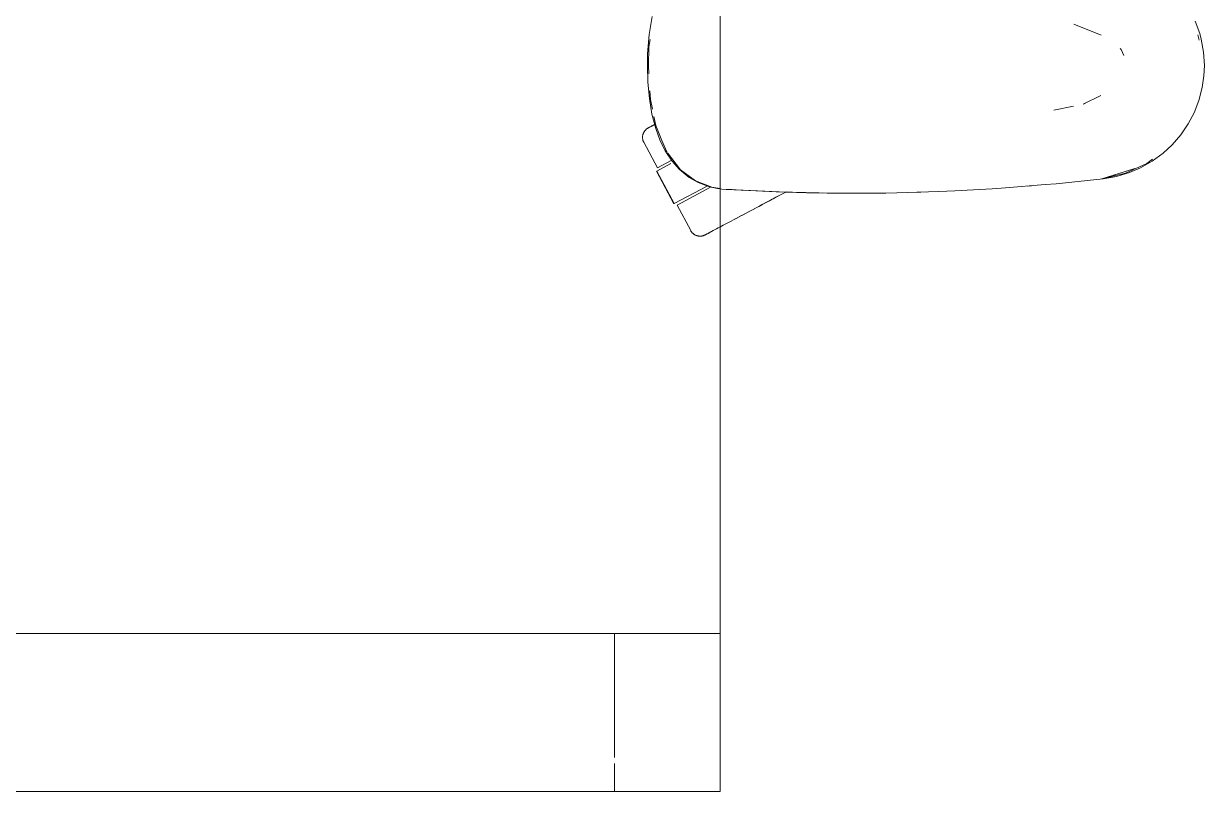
# Model space of a CAD drawing. Header units: millimetres. Extents: x 79795 to 317870, y -36033 to 97293.
# Drawn here: x 228581.6 to 229029.6, y 32609.8 to 32901.3 of the extents above; entities that cross this region are included whole.
import ezdxf

# ---------------------------------------------------------------- set-up
doc = ezdxf.new("R2010")
doc.units = ezdxf.units.MM
doc.header["$MEASUREMENT"] = 0
doc.layers.add('G-IMPT', color=8, linetype='CONTINUOUS', lineweight=9)
doc.layers.add('I-FURN', color=8, linetype='CONTINUOUS', lineweight=9)

msp = doc.modelspace()

# ---------------------------------------------------------------- linework, layer by layer
at = {"layer": 'G-IMPT'}
for p, q in [((228820.01, 32903.96), (228818.89, 32897.2)), ((228979.98, 32901.09), (228990.4, 32896.95)), ((229026.11, 32902.26), (229027.82, 32897.49)), ((228818.32, 32889.88), (228818.89, 32897.2)), ((229027.02, 32897.05), (229027.64, 32895.02)), ((229028.38, 32895.36), (229027.82, 32897.49)), ((228818.83, 32892.54), (228818.6, 32885.37)), ((228818.83, 32892.54), (228819.22, 32895.32)), ((229029.26, 32890.41), (229028.38, 32895.36)), ((228818.32, 32889.88), (228818.23, 32885.37)), ((228997.93, 32891.42), (228997.63, 32891.87)), ((228998.94, 32889.2), (228997.93, 32891.42)), ((229029.56, 32885.37), (229029.26, 32890.41)), ((228818.23, 32885.37), (228818.41, 32879.03)), ((228818.79, 32882.26), (228818.6, 32885.37)), ((229029.56, 32885.37), (229029.39, 32881.52)), ((228818.97, 32872.88), (228818.41, 32879.03)), ((229028.74, 32877.01), (229029.39, 32881.52)), ((228819.39, 32872.55), (228819.19, 32875.75)), ((229028.74, 32877.01), (229027.48, 32872.14)), ((228818.97, 32872.88), (228819.97, 32866.95)), ((228820.16, 32868.8), (228819.39, 32872.55)), ((228972.48, 32868.39), (228979.91, 32869.96)), ((228990.31, 32873.99), (228983.53, 32870.73)), ((228984.38, 32870.97), (228983.53, 32870.73)), ((229025.64, 32867.43), (229027.48, 32872.14)), ((228821.4, 32861.47), (228819.97, 32866.95)), ((228821.43, 32862.59), (228820.72, 32866.05)), ((229023.45, 32863.27), (229025.64, 32867.43)), ((228821.4, 32861.47), (228822.99, 32857.14)), ((228821.43, 32862.59), (228823.76, 32856.96)), ((229023.45, 32863.27), (229020.62, 32859.1)), ((228824.97, 32853.06), (228822.99, 32857.14)), ((228825.6, 32852.57), (228823.76, 32856.96)), ((229020.62, 32859.1), (229017.3, 32855.27)), ((228824.97, 32853.06), (228827.62, 32849.02)), ((228830.81, 32845.78), (228825.81, 32852.28)), ((229013.86, 32852.1), (229009.78, 32849.11)), ((229013.86, 32852.1), (229017.3, 32855.27)), ((228827.62, 32849.02), (228830.29, 32845.98)), ((228999.65, 32844.47), (229007.71, 32848.2)), ((229005.34, 32846.59), (229009.78, 32849.11)), ((229009.82, 32849.8), (229007.71, 32848.2)), ((228834.03, 32842.9), (228830.29, 32845.98)), ((228836.44, 32841.61), (228830.81, 32845.78)), ((228837.47, 32840.94), (228834.03, 32842.9)), ((228990.68, 32842.42), (229003.14, 32846.25)), ((228990.68, 32842.42), (228993.99, 32843.34)), ((228991.19, 32842.42), (228996.24, 32843.32)), ((228999.65, 32844.47), (228991.24, 32842.55)), ((229003.14, 32846.25), (228993.99, 32843.34)), ((229001.1, 32844.78), (228996.24, 32843.32)), ((229005.34, 32846.59), (229001.1, 32844.78)), ((228842.63, 32839.2), (228836.44, 32841.61)), ((228837.47, 32840.94), (228841.11, 32839.55)), ((228842.45, 32839.18), (228841.11, 32839.55)), ((228842.45, 32839.18), (228844.85, 32838.74)), ((228842.63, 32839.2), (228845.8, 32838.72)), ((228846.5, 32838.49), (228844.85, 32838.74)), ((228867.07, 32837.44), (228846.5, 32838.49)), ((228868.28, 32837.4), (228846.5, 32838.49)), ((228846.5, 32838.49), (228848.1, 32838.37)), ((228850.33, 32838.29), (228848.1, 32838.37)), ((228868.28, 32837.4), (228848.1, 32838.37)), ((228948.99, 32838.6), (228934.85, 32837.79)), ((228954.08, 32838.92), (228948.99, 32838.6)), ((228954.08, 32838.92), (228969.14, 32840.17)), ((228962.26, 32839.57), (228963.94, 32839.74)), ((228969.14, 32840.17), (228973.27, 32840.52)), ((228973.27, 32840.52), (228991.19, 32842.42)), ((228888.47, 32836.93), (228867.07, 32837.44)), ((228878.63, 32837.09), (228867.07, 32837.44)), ((228867.07, 32837.44), (228868.28, 32837.4)), ((228888.47, 32836.93), (228868.28, 32837.4)), ((228908.65, 32836.98), (228878.63, 32837.09)), ((228888.47, 32836.93), (228878.63, 32837.09)), ((228878.63, 32837.09), (228897.86, 32836.89)), ((228886.43, 32836.95), (228884.52, 32837.02)), ((228888.47, 32836.97), (228886.43, 32836.95)), ((228908.65, 32836.98), (228888.47, 32836.93)), ((228908.65, 32836.98), (228897.86, 32836.89)), ((228908.65, 32836.98), (228917.07, 32837.14)), ((228928.83, 32837.53), (228917.07, 32837.14)), ((228922.01, 32837.28), (228920.51, 32837.27)), ((228923.94, 32837.39), (228922.01, 32837.28)), ((228928.83, 32837.53), (228934.85, 32837.79))]:
    msp.add_line(p, q, dxfattribs=at)
at = {"layer": 'I-FURN'}
for p, q in [((228845.8, 32609.83), (228845.8, 34209.83)), ((228845.8, 34209.83), (228845.8, 32609.83)), ((228817.26, 32860.64), (228817.36, 32860.76)), ((228817.36, 32860.76), (228817.47, 32860.88)), ((228817.47, 32860.88), (228817.58, 32861)), ((228817.58, 32861), (228817.7, 32861.11)), ((228817.7, 32861.11), (228817.82, 32861.22)), ((228817.82, 32861.22), (228817.94, 32861.32)), ((228817.94, 32861.32), (228818.07, 32861.41)), ((228818.07, 32861.41), (228818.21, 32861.5)), ((228818.21, 32861.5), (228818.34, 32861.59)), ((228818.34, 32861.59), (228818.48, 32861.67)), ((228818.48, 32861.67), (228818.52, 32861.69)), ((228818.52, 32861.69), (228818.54, 32861.7)), ((228818.53, 32861.69), (228818.52, 32861.69)), ((228818.57, 32861.72), (228818.53, 32861.69)), ((228818.54, 32861.7), (228818.6, 32861.73)), ((228818.65, 32861.76), (228818.57, 32861.72)), ((228818.6, 32861.73), (228818.7, 32861.79)), ((228818.77, 32861.82), (228818.65, 32861.76)), ((228818.7, 32861.79), (228818.84, 32861.86)), ((228818.93, 32861.91), (228818.77, 32861.82)), ((228818.84, 32861.86), (228819.02, 32861.96)), ((228819.14, 32862.02), (228818.93, 32861.91)), ((228819.02, 32861.96), (228819.24, 32862.07)), ((228819.38, 32862.15), (228819.14, 32862.02)), ((228819.24, 32862.07), (228819.5, 32862.21)), ((228819.66, 32862.29), (228819.38, 32862.15)), ((228819.5, 32862.21), (228819.8, 32862.37)), ((228819.97, 32862.46), (228819.66, 32862.29)), ((228819.8, 32862.37), (228820.13, 32862.55)), ((228820.33, 32862.65), (228819.97, 32862.46)), ((228820.13, 32862.55), (228820.51, 32862.75)), ((228820.72, 32862.86), (228820.33, 32862.65)), ((228820.51, 32862.75), (228820.92, 32862.96)), ((228821.15, 32863.09), (228820.72, 32862.86)), ((228816.38, 32858.26), (228816.39, 32858.42)), ((228816.38, 32858.1), (228816.38, 32858.26)), ((228816.39, 32857.94), (228816.38, 32858.1)), ((228816.39, 32858.42), (228816.41, 32858.58)), ((228816.4, 32857.78), (228816.39, 32857.94)), ((228816.42, 32857.62), (228816.4, 32857.78)), ((228816.41, 32858.58), (228816.43, 32858.74)), ((228816.44, 32857.46), (228816.42, 32857.62)), ((228816.43, 32858.74), (228816.46, 32858.9)), ((228816.47, 32857.3), (228816.44, 32857.46)), ((228816.46, 32858.9), (228816.49, 32859.06)), ((228816.51, 32857.14), (228816.47, 32857.3)), ((228816.49, 32859.06), (228816.53, 32859.21)), ((228816.55, 32856.98), (228816.51, 32857.14)), ((228816.53, 32859.21), (228816.58, 32859.37)), ((228816.6, 32856.83), (228816.55, 32856.98)), ((228816.58, 32859.37), (228816.63, 32859.52)), ((228816.65, 32856.68), (228816.6, 32856.83)), ((228816.63, 32859.52), (228816.69, 32859.67)), ((228816.71, 32856.53), (228816.65, 32856.68)), ((228816.69, 32859.67), (228816.75, 32859.82)), ((228816.78, 32856.38), (228816.71, 32856.53)), ((228816.75, 32859.82), (228816.82, 32859.96)), ((228816.85, 32856.24), (228816.78, 32856.38)), ((228816.82, 32859.96), (228816.9, 32860.1)), ((228816.85, 32856.24), (228822, 32846.55)), ((228816.9, 32860.1), (228816.98, 32860.24)), ((228816.98, 32860.24), (228817.07, 32860.38)), ((228817.07, 32860.38), (228817.16, 32860.51)), ((228817.16, 32860.51), (228817.26, 32860.64)), ((228821.82, 32845.32), (228827.11, 32848.14)), ((228822, 32846.55), (228827.2, 32849.31)), ((228821.65, 32845.23), (228828.22, 32832.87)), ((228828.39, 32832.96), (228821.82, 32845.32)), ((228840.9, 32839.61), (228828.39, 32832.96)), ((228829.52, 32832.43), (228842.18, 32839.16)), ((228864.52, 32834.05), (228863.52, 32833.52)), ((228863.98, 32833.76), (228864.98, 32834.3)), ((228865.53, 32834.59), (228864.52, 32834.05)), ((228864.98, 32834.3), (228865.99, 32834.83)), ((228866.53, 32835.12), (228865.53, 32834.59)), ((228865.99, 32834.83), (228866.99, 32835.37)), ((228867.53, 32835.65), (228866.53, 32835.12)), ((228866.99, 32835.37), (228867.99, 32835.9)), ((228868.53, 32836.18), (228867.53, 32835.65)), ((228867.99, 32835.9), (228868.99, 32836.43)), ((228869.53, 32836.71), (228868.53, 32836.18)), ((228868.99, 32836.43), (228869.98, 32836.95)), ((228870.51, 32837.24), (228869.53, 32836.71)), ((228869.98, 32836.95), (228870.96, 32837.48)), ((228829.52, 32832.43), (228834.67, 32822.74)), ((228855.72, 32829.37), (228854.79, 32828.88)), ((228855.22, 32829.1), (228856.15, 32829.6)), ((228856.65, 32829.87), (228855.72, 32829.37)), ((228856.15, 32829.6), (228857.09, 32830.1)), ((228857.6, 32830.37), (228856.65, 32829.87)), ((228857.09, 32830.1), (228858.05, 32830.61)), ((228858.57, 32830.89), (228857.6, 32830.37)), ((228858.05, 32830.61), (228859.02, 32831.12)), ((228859.54, 32831.4), (228858.57, 32830.89)), ((228859.02, 32831.12), (228859.99, 32831.64)), ((228860.53, 32831.93), (228859.54, 32831.4)), ((228859.99, 32831.64), (228860.98, 32832.17)), ((228861.52, 32832.45), (228860.53, 32831.93)), ((228860.98, 32832.17), (228861.98, 32832.7)), ((228862.51, 32832.98), (228861.52, 32832.45)), ((228861.98, 32832.7), (228862.97, 32833.23)), ((228863.52, 32833.52), (228862.51, 32832.98)), ((228862.97, 32833.23), (228863.98, 32833.76)), ((228847.03, 32824.75), (228847.74, 32825.13)), ((228847.74, 32825.13), (228848.48, 32825.52)), ((228848.48, 32825.52), (228849.24, 32825.93)), ((228849.24, 32825.93), (228850.03, 32826.34)), ((228850.03, 32826.34), (228850.84, 32826.78)), ((228850.84, 32826.78), (228851.67, 32827.22)), ((228852.13, 32827.46), (228851.28, 32827.01)), ((228851.67, 32827.22), (228852.53, 32827.68)), ((228853, 32827.93), (228852.13, 32827.46)), ((228852.53, 32827.68), (228853.41, 32828.14)), ((228853.89, 32828.4), (228853, 32827.93)), ((228853.41, 32828.14), (228854.3, 32828.62)), ((228854.79, 32828.88), (228853.89, 32828.4)), ((228854.3, 32828.62), (228855.22, 32829.1)), ((228834.69, 32822.7), (228834.67, 32822.74)), ((228834.77, 32822.56), (228834.69, 32822.7)), ((228834.85, 32822.43), (228834.77, 32822.56)), ((228834.94, 32822.29), (228834.85, 32822.43)), ((228835.04, 32822.16), (228834.94, 32822.29)), ((228835.14, 32822.04), (228835.04, 32822.16)), ((228835.25, 32821.92), (228835.14, 32822.04)), ((228835.36, 32821.8), (228835.25, 32821.92)), ((228835.47, 32821.69), (228835.36, 32821.8)), ((228835.59, 32821.58), (228835.47, 32821.69)), ((228835.72, 32821.48), (228835.59, 32821.58)), ((228835.85, 32821.38), (228835.72, 32821.48)), ((228835.98, 32821.29), (228835.85, 32821.38)), ((228836.11, 32821.2), (228835.98, 32821.29)), ((228836.25, 32821.12), (228836.11, 32821.2)), ((228836.39, 32821.04), (228836.25, 32821.12)), ((228836.54, 32820.97), (228836.39, 32821.04)), ((228836.69, 32820.91), (228836.54, 32820.97)), ((228836.84, 32820.85), (228836.69, 32820.91)), ((228836.99, 32820.8), (228836.84, 32820.85)), ((228837.14, 32820.75), (228836.99, 32820.8)), ((228837.3, 32820.71), (228837.14, 32820.75)), ((228837.46, 32820.68), (228837.3, 32820.71)), ((228837.62, 32820.65), (228837.46, 32820.68)), ((228837.78, 32820.63), (228837.62, 32820.65)), ((228837.94, 32820.61), (228837.78, 32820.63)), ((228838.1, 32820.61), (228837.94, 32820.61)), ((228838.26, 32820.6), (228838.1, 32820.61)), ((228838.42, 32820.61), (228838.26, 32820.6)), ((228838.58, 32820.62), (228838.42, 32820.61)), ((228838.74, 32820.64), (228838.58, 32820.62)), ((228838.9, 32820.66), (228838.74, 32820.64)), ((228839.06, 32820.69), (228838.9, 32820.66)), ((228839.22, 32820.73), (228839.06, 32820.69)), ((228839.37, 32820.77), (228839.22, 32820.73)), ((228839.53, 32820.82), (228839.37, 32820.77)), ((228839.68, 32820.87), (228839.53, 32820.82)), ((228839.83, 32820.94), (228839.68, 32820.87)), ((228839.97, 32821), (228839.83, 32820.94)), ((228840.12, 32821.08), (228839.97, 32821)), ((228840.16, 32821.1), (228840.12, 32821.08)), ((228840.12, 32821.08), (228840.14, 32821.09)), ((228840.12, 32821.08), (228840.12, 32821.08)), ((228840.14, 32821.09), (228840.2, 32821.12)), ((228840.25, 32821.14), (228840.16, 32821.1)), ((228840.2, 32821.12), (228840.3, 32821.17)), ((228840.37, 32821.21), (228840.25, 32821.14)), ((228840.3, 32821.17), (228840.44, 32821.25)), ((228840.53, 32821.3), (228840.37, 32821.21)), ((228840.44, 32821.25), (228840.62, 32821.34)), ((228840.73, 32821.4), (228840.53, 32821.3)), ((228840.62, 32821.34), (228840.84, 32821.46)), ((228840.97, 32821.53), (228840.73, 32821.4)), ((228840.84, 32821.46), (228841.1, 32821.6)), ((228841.25, 32821.68), (228840.97, 32821.53)), ((228841.1, 32821.6), (228841.39, 32821.75)), ((228841.57, 32821.85), (228841.25, 32821.68)), ((228841.39, 32821.75), (228841.73, 32821.93)), ((228841.92, 32822.04), (228841.57, 32821.85)), ((228841.73, 32821.93), (228842.1, 32822.13)), ((228842.32, 32822.25), (228841.92, 32822.04)), ((228842.1, 32822.13), (228842.51, 32822.35)), ((228842.75, 32822.47), (228842.32, 32822.25)), ((228842.51, 32822.35), (228842.96, 32822.59)), ((228843.21, 32822.72), (228842.75, 32822.47)), ((228842.96, 32822.59), (228843.44, 32822.84)), ((228843.71, 32822.99), (228843.21, 32822.72)), ((228843.44, 32822.84), (228843.96, 32823.12)), ((228844.25, 32823.27), (228843.71, 32822.99)), ((228843.96, 32823.12), (228844.51, 32823.41)), ((228844.82, 32823.58), (228844.25, 32823.27)), ((228844.51, 32823.41), (228845.09, 32823.72)), ((228845.09, 32823.72), (228845.71, 32824.05)), ((228845.71, 32824.05), (228846.36, 32824.39)), ((228846.36, 32824.39), (228847.03, 32824.75)), ((228805.8, 32669.83), (228085.8, 32669.83)), ((228410.8, 32669.83), (228845.8, 32669.83)), ((228845.8, 32669.83), (228805.8, 32669.83)), ((228805.8, 32622.73), (228805.8, 32669.83)), ((228805.8, 32622.73), (228805.8, 32669.83)), ((228845.8, 32609.83), (228845.8, 32669.83)), ((228845.8, 32669.83), (228845.8, 32609.83)), ((228805.8, 32609.83), (228805.8, 32620.41)), ((228805.8, 32609.83), (228805.8, 32620.41)), ((228845.8, 32609.83), (228045.8, 32609.83)), ((228045.8, 32609.83), (228845.8, 32609.83)), ((228845.8, 32609.83), (228045.8, 32609.83)), ((228085.8, 32609.83), (228805.8, 32609.83)), ((228805.8, 32609.83), (228845.8, 32609.83))]:
    msp.add_line(p, q, dxfattribs=at)

doc.saveas('drawing.dxf')
